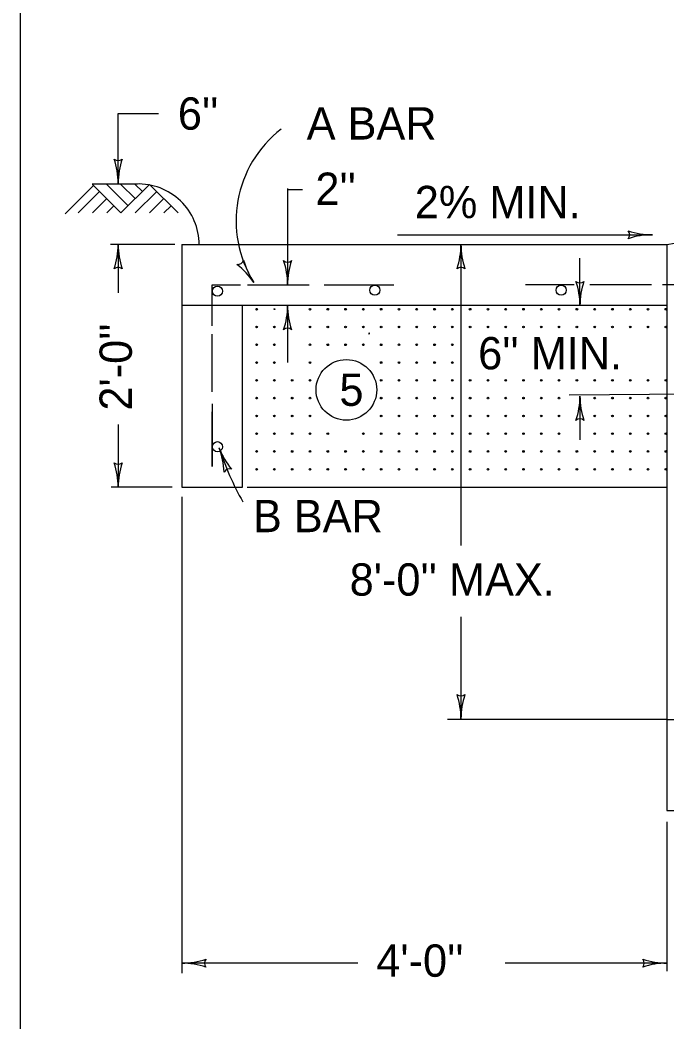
# Model space of a CAD drawing. Extents: x 1007 to 1035.5, y 1000.5 to 1021.5.
# Drawn here: x 1007 to 1011, y 1007.19 to 1013.39 of the extents above; entities that cross this region are included whole.
import ezdxf

# ---------------------------------------------------------------- set-up
doc = ezdxf.new("R2010")
doc.units = 0
for name, color, linetype in [('Level 1', 7, 'Continuous'), ('Level 10', 7, 'Continuous'), ('Level 11', 7, 'Continuous'), ('Level 2', 7, 'Continuous'), ('Level 4', 7, 'Continuous')]:
    doc.layers.add(name, color=color, linetype=linetype)

msp = doc.modelspace()

# ---------------------------------------------------------------- linework, layer by layer
at = {"layer": 'Level 1'}
for p, q in [((1007.6064, 1012.3777), (1007.6064, 1012.8093)), ((1007.6064, 1012.8093), (1007.8564, 1012.8093)), ((1010.9992, 1011.9988), (1014.6554, 1012.6313)), ((1007.4458, 1012.3737), (1007.7178, 1012.3737)), ((1007.4472, 1012.371), (1007.624, 1012.1942)), ((1007.5357, 1012.371), (1007.6682, 1012.2384)), ((1007.624, 1012.1942), (1007.8008, 1012.371)), ((1007.624, 1012.371), (1007.7123, 1012.2826)), ((1007.7123, 1012.371), (1007.7566, 1012.3268)), ((1007.7178, 1012.3737), (1007.7271, 1012.3737)), ((1007.8008, 1012.371), (1007.9776, 1012.1942)), ((1007.2792, 1012.1888), (1007.4559, 1012.3657)), ((1007.3588, 1012.1942), (1007.4914, 1012.3268)), ((1007.7124, 1012.1942), (1007.845, 1012.3268)), ((1008.6541, 1012.3448), (1008.6541, 1011.7494)), ((1008.6541, 1012.3398), (1008.746, 1012.3398)), ((1007.4472, 1012.1942), (1007.5356, 1012.2826)), ((1007.8008, 1012.1942), (1007.8892, 1012.2826)), ((1007.5356, 1012.1942), (1007.5798, 1012.2384)), ((1007.8892, 1012.1942), (1007.9333, 1012.2384)), ((1009.3325, 1012.0594), (1010.9097, 1012.0594)), ((1007.9578, 1011.9987), (1007.5582, 1011.9987)), ((1007.6064, 1011.9987), (1007.6064, 1011.7004)), ((1007.9992, 1011.9987), (1007.9992, 1010.4987)), ((1008.0003, 1011.9987), (1010.9992, 1011.9987)), ((1009.7259, 1011.9987), (1009.7259, 1010.1367)), ((1010.9992, 1011.9987), (1010.9992, 1008.4987)), ((1010.4615, 1011.6211), (1010.4615, 1011.9139)), ((1007.9992, 1011.6237), (1010.9992, 1011.6237)), ((1008.3742, 1010.4987), (1008.3742, 1011.6237)), ((1008.3742, 1010.4987), (1008.3742, 1011.6237)), ((1008.6541, 1011.6238), (1008.6541, 1011.622)), ((1008.6541, 1011.622), (1008.6541, 1011.2683)), ((1010.9992, 1011.5584), (1010.9992, 1010.4987)), ((1012.3486, 1011.0854), (1010.3941, 1011.0666)), ((1008.1867, 1011.0133), (1008.1867, 1010.6258)), ((1010.4615, 1011.0608), (1010.4615, 1010.7911)), ((1007.6064, 1010.8861), (1007.6064, 1010.4988)), ((1008.1867, 1010.7508), (1008.1867, 1010.7508)), ((1007.9413, 1010.4987), (1007.5633, 1010.4987)), ((1007.9992, 1010.4987), (1008.3742, 1010.4987)), ((1008.4046, 1010.4987), (1010.9992, 1010.4987)), ((1008.4663, 1010.4987), (1010.9011, 1010.4987)), ((1007.9992, 1010.4387), (1007.9992, 1007.4922)), ((1009.7259, 1009.6953), (1009.7259, 1009.0655)), ((1010.9992, 1009.0612), (1009.6433, 1009.0612)), ((1010.9992, 1009.0612), (1011.0837, 1009.0612)), ((1010.9992, 1008.4987), (1014.9992, 1008.4987)), ((1010.9992, 1008.4269), (1010.9992, 1007.5031)), ((1009.0873, 1007.5538), (1007.9996, 1007.5538)), ((1010.9996, 1007.5538), (1009.9996, 1007.5538))]:
    msp.add_line(p, q, dxfattribs=at)
for points in [[(1009.1623, 1011.4503), (1009.1538, 1011.4493)], [(1009.1623, 1011.4463), (1009.1538, 1011.4453)]]:
    msp.add_lwpolyline(points, dxfattribs=at)
msp.add_circle((1009.0174, 1011.0999), 0.1875, dxfattribs=at)
for centre, radius, start, end in [((1009.0558, 1012.145), 0.7198, 127.86294, 211.90757), ((1007.6065, 1012.5559), 0.0375, 228.7746, 310.89129), ((1007.1377, 1012.3777), 0.4688, 0, 18.66878), ((1007.6065, 1012.5559), 0.0375, 228.7746, 310.89129), ((1007.1377, 1012.3777), 0.4688, 0, 18.66878), ((1008.0752, 1012.3777), 0.4688, 161.34716, 179.99389), ((1008.0752, 1012.3777), 0.4688, 161.34716, 179.99389), ((1007.1377, 1012.3777), 0.4688, 359.98778, 0), ((1007.1377, 1012.3777), 0.4688, 359.98778, 0), ((1007.7321, 1011.9984), 0.375, 359.91371, 92.17692), ((1010.7314, 1012.0595), 0.0375, 318.7746, 40.89129), ((1010.9097, 1011.5907), 0.4687, 90, 108.66878), ((1010.9097, 1012.5282), 0.4687, 251.34716, 269.99389), ((1010.9097, 1011.5907), 0.4687, 89.98778, 90), ((1007.1377, 1011.9987), 0.4688, 341.34716, 359.99389), ((1008.0752, 1011.9987), 0.4688, 179.98778, 180), ((1008.0752, 1011.9987), 0.4688, 180, 198.66878), ((1009.2572, 1011.9987), 0.4688, 341.34716, 359.99389), ((1010.1947, 1011.9987), 0.4688, 179.98778, 180), ((1010.1947, 1011.9987), 0.4688, 180, 198.66878), ((1008.3459, 1011.9129), 0.0375, 262.46466, 344.58136), ((1008.3459, 1011.9129), 0.0375, 262.46466, 344.58136), ((1008.0547, 1011.5046), 0.4687, 33.69007, 52.35885), ((1008.0547, 1011.5046), 0.4687, 33.69007, 52.35885), ((1008.8348, 1012.0246), 0.4687, 195.03723, 213.68396), ((1008.8348, 1012.0246), 0.4687, 195.03723, 213.68396), ((1008.6541, 1011.9277), 0.0375, 228.7746, 310.89129), ((1008.1853, 1011.7494), 0.4688, 0, 18.66878), ((1008.6541, 1011.9277), 0.0375, 228.7746, 310.89129), ((1008.1853, 1011.7494), 0.4688, 0, 18.66878), ((1009.1228, 1011.7494), 0.4688, 161.34716, 179.99389), ((1009.1228, 1011.7494), 0.4688, 161.34716, 179.99389), ((1007.6064, 1011.8204), 0.0375, 48.7746, 130.89129), ((1009.7259, 1011.8204), 0.0375, 48.7746, 130.89129), ((1008.0547, 1011.5046), 0.4687, 33.67784, 33.69007), ((1008.0547, 1011.5046), 0.4687, 33.67784, 33.69007), ((1010.4616, 1011.7993), 0.0375, 228.7746, 310.89129), ((1009.9928, 1011.6211), 0.4688, 0, 18.66878), ((1010.9303, 1011.6211), 0.4688, 161.34716, 179.99389), ((1008.1853, 1011.7494), 0.4688, 359.98778, 0), ((1008.1853, 1011.7494), 0.4688, 359.98778, 0), ((1008.1853, 1011.622), 0.4688, 341.34716, 359.99389), ((1009.1228, 1011.622), 0.4688, 179.98778, 180), ((1009.1228, 1011.622), 0.4688, 180, 198.66878), ((1009.9928, 1011.6211), 0.4688, 359.98778, 0), ((1008.654, 1011.4438), 0.0375, 48.7746, 130.89129), ((1009.9928, 1011.0608), 0.4688, 341.34716, 359.99389), ((1010.9303, 1011.0608), 0.4688, 179.98778, 180), ((1010.9303, 1011.0608), 0.4688, 180, 198.66878), ((1010.4615, 1010.8826), 0.0375, 48.7746, 130.89129), ((1008.6687, 1010.9078), 0.4687, 200.94659, 200.95882), ((1008.6687, 1010.9078), 0.4687, 200.95882, 219.6276), ((1009.933, 1011.2919), 1.7893, 197.96319, 209.62544), ((1007.7932, 1010.5724), 0.4687, 2.30597, 20.95271), ((1007.6065, 1010.677), 0.0375, 228.7746, 310.89129), ((1007.1377, 1010.4988), 0.4687, 0, 18.66878), ((1008.0752, 1010.4988), 0.4687, 161.34716, 179.99389), ((1008.2946, 1010.5736), 0.0375, 69.73341, 151.85011), ((1007.1377, 1010.4988), 0.4687, 359.98778, 0), ((1009.726, 1009.2437), 0.0375, 228.7746, 310.89129), ((1009.2572, 1009.0655), 0.4688, 0, 18.66878), ((1010.1947, 1009.0655), 0.4688, 161.34716, 179.99389), ((1009.2572, 1009.0655), 0.4688, 359.98778, 0), ((1007.9996, 1008.0225), 0.4687, 269.98778, 270), ((1007.9996, 1008.0225), 0.4687, 270, 288.66878), ((1007.9996, 1007.085), 0.4687, 71.34716, 89.99389), ((1008.1778, 1007.5537), 0.0375, 138.7746, 220.89129), ((1010.8213, 1007.5538), 0.0375, 318.7746, 40.89129), ((1010.9996, 1007.085), 0.4688, 90, 108.66878), ((1010.9996, 1008.0225), 0.4688, 251.34716, 269.99389)]:
    msp.add_arc(centre, radius, start, end, dxfattribs=at)
at = {"layer": 'Level 10'}
msp.add_line((1007, 1021.5), (1007, 1000.5), dxfattribs=at)
at = {"layer": 'Level 11'}
msp.add_lwpolyline([(1007, 1000.5), (1035.5, 1000.5), (1035.5, 1021.5), (1007, 1021.5)], close=True, dxfattribs=at)
msp.add_lwpolyline([(1007, 1000.5), (1035.5, 1000.5), (1035.5, 1021.5), (1007, 1021.5)], close=True, dxfattribs=at)
at = {"layer": 'Level 2'}
for p, q in [((1008.1867, 1011.7487), (1008.3623, 1011.7487)), ((1008.1867, 1011.4968), (1008.1867, 1011.7487)), ((1008.407, 1011.7487), (1008.7873, 1011.7487)), ((1008.8805, 1011.7487), (1009.3118, 1011.7487)), ((1010.4248, 1011.7487), (1010.1242, 1011.7487)), ((1010.9046, 1011.7487), (1010.5228, 1011.7487)), ((1011.2492, 1011.7487), (1010.9718, 1011.7487)), ((1008.1867, 1011.0868), (1008.1867, 1011.4447)), ((1008.1867, 1010.6258), (1008.1867, 1010.9638))]:
    msp.add_line(p, q, dxfattribs=at)
for centre in [(1008.2201, 1011.7099), (1009.193, 1011.7165), (1010.3455, 1011.7164), (1008.2201, 1010.7481)]:
    msp.add_circle(centre, 0.0313, dxfattribs=at)
at = {"layer": 'Level 4'}
for centre, radius in [((1008.4624, 1011.5987), 0.005), ((1008.4624, 1011.5987), 0.0025), ((1008.5724, 1011.5987), 0.0025), ((1008.7924, 1011.5987), 0.005), ((1008.7924, 1011.5987), 0.0025), ((1008.9024, 1011.5987), 0.005), ((1008.9024, 1011.5987), 0.0025), ((1009.0124, 1011.5987), 0.005), ((1009.0124, 1011.5987), 0.0025), ((1009.1224, 1011.5987), 0.005), ((1009.1224, 1011.5987), 0.0025), ((1009.2324, 1011.5987), 0.005), ((1009.2324, 1011.5987), 0.0025), ((1009.3424, 1011.5987), 0.005), ((1009.3424, 1011.5987), 0.0025), ((1009.4524, 1011.5987), 0.005), ((1009.4524, 1011.5987), 0.0025), ((1009.5624, 1011.5987), 0.005), ((1009.5624, 1011.5987), 0.0025), ((1009.6724, 1011.5987), 0.005), ((1009.6724, 1011.5987), 0.0025), ((1009.7824, 1011.5987), 0.005), ((1009.7824, 1011.5987), 0.0025), ((1009.8924, 1011.5987), 0.005), ((1009.8924, 1011.5987), 0.0025), ((1010.0024, 1011.5987), 0.005), ((1010.0024, 1011.5987), 0.0025), ((1010.1124, 1011.5987), 0.005), ((1010.1124, 1011.5987), 0.0025), ((1010.2224, 1011.5987), 0.005), ((1010.2224, 1011.5987), 0.0025), ((1010.3324, 1011.5987), 0.005), ((1010.3324, 1011.5987), 0.0025), ((1010.4424, 1011.5987), 0.005), ((1010.4424, 1011.5987), 0.0025), ((1010.5524, 1011.5987), 0.005), ((1010.5524, 1011.5987), 0.0025), ((1010.6624, 1011.5987), 0.005), ((1010.6624, 1011.5987), 0.0025), ((1010.7724, 1011.5987), 0.005), ((1010.7724, 1011.5987), 0.0025), ((1010.8824, 1011.5987), 0.005), ((1010.8824, 1011.5987), 0.0025), ((1010.9924, 1011.5987), 0.005), ((1010.9924, 1011.5987), 0.0025), ((1008.4624, 1011.4887), 0.005), ((1008.4624, 1011.4887), 0.0025), ((1008.5724, 1011.4887), 0.005), ((1008.5724, 1011.4887), 0.0025), ((1008.7924, 1011.4887), 0.005), ((1008.7924, 1011.4887), 0.0025), ((1008.9024, 1011.4887), 0.005), ((1008.9024, 1011.4887), 0.0025), ((1009.0124, 1011.4887), 0.005), ((1009.0124, 1011.4887), 0.0025), ((1009.1224, 1011.4887), 0.005), ((1009.1224, 1011.4887), 0.0025), ((1009.2324, 1011.4887), 0.005), ((1009.2324, 1011.4887), 0.0025), ((1009.3424, 1011.4887), 0.005), ((1009.3424, 1011.4887), 0.0025), ((1009.4524, 1011.4887), 0.005), ((1009.4524, 1011.4887), 0.0025), ((1009.5624, 1011.4887), 0.005), ((1009.5624, 1011.4887), 0.0025), ((1009.6724, 1011.4887), 0.005), ((1009.6724, 1011.4887), 0.0025), ((1009.7824, 1011.4887), 0.005), ((1009.7824, 1011.4887), 0.0025), ((1009.8924, 1011.4887), 0.005), ((1009.8924, 1011.4887), 0.0025), ((1010.0024, 1011.4887), 0.005), ((1010.0024, 1011.4887), 0.0025), ((1010.1124, 1011.4887), 0.005), ((1010.1124, 1011.4887), 0.0025), ((1010.2224, 1011.4887), 0.005), ((1010.2224, 1011.4887), 0.0025), ((1010.3324, 1011.4887), 0.005), ((1010.3324, 1011.4887), 0.0025), ((1010.4424, 1011.4887), 0.005), ((1010.4424, 1011.4887), 0.0025), ((1010.5524, 1011.4887), 0.005), ((1010.5524, 1011.4887), 0.0025), ((1010.6624, 1011.4887), 0.005), ((1010.6624, 1011.4887), 0.0025), ((1010.7724, 1011.4887), 0.005), ((1010.7724, 1011.4887), 0.0025), ((1010.8824, 1011.4887), 0.005), ((1010.8824, 1011.4887), 0.0025), ((1010.9924, 1011.4887), 0.005), ((1010.9924, 1011.4887), 0.0025), ((1008.4624, 1011.3787), 0.005), ((1008.4624, 1011.3787), 0.0025), ((1008.5724, 1011.3787), 0.005), ((1008.5724, 1011.3787), 0.0025), ((1008.7924, 1011.3787), 0.005), ((1008.7924, 1011.3787), 0.0025), ((1008.9024, 1011.3787), 0.005), ((1008.9024, 1011.3787), 0.0025), ((1009.0124, 1011.3787), 0.005), ((1009.0124, 1011.3787), 0.0025), ((1009.1224, 1011.3787), 0.005), ((1009.1224, 1011.3787), 0.0025), ((1009.2324, 1011.3787), 0.005), ((1009.2324, 1011.3787), 0.0025), ((1009.3424, 1011.3787), 0.005), ((1009.3424, 1011.3787), 0.0025), ((1009.4524, 1011.3787), 0.005), ((1009.4524, 1011.3787), 0.0025), ((1009.5624, 1011.3787), 0.005), ((1009.5624, 1011.3787), 0.0025), ((1009.6724, 1011.3787), 0.005), ((1009.6724, 1011.3787), 0.0025), ((1008.4624, 1011.2687), 0.005), ((1008.4624, 1011.2687), 0.0025), ((1008.5724, 1011.2687), 0.005), ((1008.5724, 1011.2687), 0.0025), ((1008.7924, 1011.2687), 0.005), ((1008.7924, 1011.2687), 0.0025), ((1009.2324, 1011.2687), 0.005), ((1009.2324, 1011.2687), 0.0025), ((1009.3424, 1011.2687), 0.005), ((1009.3424, 1011.2687), 0.0025), ((1009.4524, 1011.2687), 0.005), ((1009.4524, 1011.2687), 0.0025), ((1009.5624, 1011.2687), 0.005), ((1009.5624, 1011.2687), 0.0025), ((1009.6724, 1011.2687), 0.005), ((1009.6724, 1011.2687), 0.0025), ((1008.4624, 1011.1587), 0.005), ((1008.4624, 1011.1587), 0.0025), ((1008.5724, 1011.1587), 0.005), ((1008.5724, 1011.1587), 0.0025), ((1008.6824, 1011.1587), 0.005), ((1008.6824, 1011.1587), 0.0025), ((1008.7924, 1011.1587), 0.005), ((1008.7924, 1011.1587), 0.0025), ((1009.2324, 1011.1587), 0.005), ((1009.2324, 1011.1587), 0.0025), ((1009.3424, 1011.1587), 0.005), ((1009.3424, 1011.1587), 0.0025), ((1009.4524, 1011.1587), 0.005), ((1009.4524, 1011.1587), 0.0025), ((1009.5624, 1011.1587), 0.005), ((1009.5624, 1011.1587), 0.0025), ((1009.6724, 1011.1587), 0.005), ((1009.6724, 1011.1587), 0.0025), ((1009.7824, 1011.1587), 0.005), ((1009.7824, 1011.1587), 0.0025), ((1009.8924, 1011.1587), 0.005), ((1009.8924, 1011.1587), 0.0025), ((1010.0024, 1011.1587), 0.005), ((1010.0024, 1011.1587), 0.0025), ((1010.1124, 1011.1587), 0.005), ((1010.1124, 1011.1587), 0.0025), ((1010.2224, 1011.1587), 0.005), ((1010.2224, 1011.1587), 0.0025), ((1010.3324, 1011.1587), 0.005), ((1010.3324, 1011.1587), 0.0025), ((1010.4424, 1011.1587), 0.005), ((1010.4424, 1011.1587), 0.0025), ((1010.5524, 1011.1587), 0.005), ((1010.5524, 1011.1587), 0.0025), ((1010.6624, 1011.1587), 0.005), ((1010.6624, 1011.1587), 0.0025), ((1010.7724, 1011.1587), 0.005), ((1010.7724, 1011.1587), 0.0025), ((1010.8824, 1011.1587), 0.005), ((1010.8824, 1011.1587), 0.0025), ((1010.9924, 1011.1587), 0.005), ((1010.9924, 1011.1587), 0.0025), ((1008.4624, 1011.0487), 0.005), ((1008.4624, 1011.0487), 0.0025), ((1008.5724, 1011.0487), 0.005), ((1008.5724, 1011.0487), 0.0025), ((1008.6824, 1011.0487), 0.005), ((1008.6824, 1011.0487), 0.0025), ((1008.7924, 1011.0487), 0.005), ((1008.7924, 1011.0487), 0.0025), ((1009.2324, 1011.0487), 0.005), ((1009.2324, 1011.0487), 0.0025), ((1009.3424, 1011.0487), 0.005), ((1009.3424, 1011.0487), 0.0025), ((1009.4524, 1011.0487), 0.005), ((1009.4524, 1011.0487), 0.0025), ((1009.5624, 1011.0487), 0.005), ((1009.5624, 1011.0487), 0.0025), ((1009.6724, 1011.0487), 0.005), ((1009.6724, 1011.0487), 0.0025), ((1009.7824, 1011.0487), 0.005), ((1009.7824, 1011.0487), 0.0025), ((1009.8924, 1011.0487), 0.005), ((1009.8924, 1011.0487), 0.0025), ((1010.0024, 1011.0487), 0.005), ((1010.0024, 1011.0487), 0.0025), ((1010.1124, 1011.0487), 0.005), ((1010.1124, 1011.0487), 0.0025), ((1010.2224, 1011.0487), 0.005), ((1010.2224, 1011.0487), 0.0025), ((1010.3324, 1011.0487), 0.005), ((1010.3324, 1011.0487), 0.0025), ((1010.5524, 1011.0487), 0.005), ((1010.5524, 1011.0487), 0.0025), ((1010.6624, 1011.0487), 0.005), ((1010.6624, 1011.0487), 0.0025), ((1010.7724, 1011.0487), 0.005), ((1010.7724, 1011.0487), 0.0025), ((1010.8824, 1011.0487), 0.005), ((1010.8824, 1011.0487), 0.0025), ((1010.9924, 1011.0487), 0.005), ((1010.9924, 1011.0487), 0.0025), ((1008.4624, 1010.9387), 0.005), ((1008.4624, 1010.9387), 0.0025), ((1008.5724, 1010.9387), 0.005), ((1008.5724, 1010.9387), 0.0025), ((1008.6824, 1010.9387), 0.005), ((1008.6824, 1010.9387), 0.0025), ((1008.7924, 1010.9387), 0.005), ((1008.7924, 1010.9387), 0.0025), ((1009.2324, 1010.9387), 0.005), ((1009.2324, 1010.9387), 0.0025), ((1009.3424, 1010.9387), 0.005), ((1009.3424, 1010.9387), 0.0025), ((1009.4524, 1010.9387), 0.005), ((1009.4524, 1010.9387), 0.0025), ((1009.5624, 1010.9387), 0.005), ((1009.5624, 1010.9387), 0.0025), ((1009.6724, 1010.9387), 0.005), ((1009.6724, 1010.9387), 0.0025), ((1009.7824, 1010.9387), 0.005), ((1009.7824, 1010.9387), 0.0025), ((1009.8924, 1010.9387), 0.005), ((1009.8924, 1010.9387), 0.0025), ((1010.0024, 1010.9387), 0.005), ((1010.0024, 1010.9387), 0.0025), ((1010.1124, 1010.9387), 0.005), ((1010.1124, 1010.9387), 0.0025), ((1010.2224, 1010.9387), 0.005), ((1010.2224, 1010.9387), 0.0025), ((1010.3324, 1010.9387), 0.005), ((1010.3324, 1010.9387), 0.0025), ((1010.5524, 1010.9387), 0.005), ((1010.5524, 1010.9387), 0.0025), ((1010.6624, 1010.9387), 0.005), ((1010.6624, 1010.9387), 0.0025), ((1010.7724, 1010.9387), 0.005), ((1010.7724, 1010.9387), 0.0025), ((1010.8824, 1010.9387), 0.005), ((1010.8824, 1010.9387), 0.0025), ((1010.9924, 1010.9387), 0.005), ((1010.9924, 1010.9387), 0.0025), ((1008.4624, 1010.8287), 0.005), ((1008.4624, 1010.8287), 0.0025), ((1008.5724, 1010.8287), 0.005), ((1008.5724, 1010.8287), 0.0025), ((1008.6824, 1010.8287), 0.005), ((1008.6824, 1010.8287), 0.0025), ((1008.7924, 1010.8287), 0.005), ((1008.7924, 1010.8287), 0.0025), ((1008.9024, 1010.8287), 0.005), ((1008.9024, 1010.8287), 0.0025), ((1009.1224, 1010.8287), 0.005), ((1009.1224, 1010.8287), 0.0025), ((1009.2324, 1010.8287), 0.005), ((1009.2324, 1010.8287), 0.0025), ((1009.3424, 1010.8287), 0.005), ((1009.3424, 1010.8287), 0.0025), ((1009.4524, 1010.8287), 0.005), ((1009.4524, 1010.8287), 0.0025), ((1009.5624, 1010.8287), 0.005), ((1009.5624, 1010.8287), 0.0025), ((1009.6724, 1010.8287), 0.005), ((1009.6724, 1010.8287), 0.0025), ((1009.7824, 1010.8287), 0.005), ((1009.7824, 1010.8287), 0.0025), ((1009.8924, 1010.8287), 0.005), ((1009.8924, 1010.8287), 0.0025), ((1010.0024, 1010.8287), 0.005), ((1010.0024, 1010.8287), 0.0025), ((1010.1124, 1010.8287), 0.005), ((1010.1124, 1010.8287), 0.0025), ((1010.2224, 1010.8287), 0.005), ((1010.2224, 1010.8287), 0.0025), ((1010.3324, 1010.8287), 0.005), ((1010.3324, 1010.8287), 0.0025), ((1010.5524, 1010.8287), 0.005), ((1010.5524, 1010.8287), 0.0025), ((1010.6624, 1010.8287), 0.005), ((1010.6624, 1010.8287), 0.0025), ((1010.7724, 1010.8287), 0.005), ((1010.7724, 1010.8287), 0.0025), ((1010.8824, 1010.8287), 0.005), ((1010.8824, 1010.8287), 0.0025), ((1010.9924, 1010.8287), 0.005), ((1010.9924, 1010.8287), 0.0025), ((1008.4624, 1010.7187), 0.005), ((1008.4624, 1010.7187), 0.0025), ((1008.5724, 1010.7187), 0.005), ((1008.5724, 1010.7187), 0.0025), ((1008.6824, 1010.7187), 0.005), ((1008.6824, 1010.7187), 0.0025), ((1008.7924, 1010.7187), 0.005), ((1008.7924, 1010.7187), 0.0025), ((1008.9024, 1010.7187), 0.005), ((1008.9024, 1010.7187), 0.0025), ((1009.0124, 1010.7187), 0.005), ((1009.0124, 1010.7187), 0.0025), ((1009.1224, 1010.7187), 0.005), ((1009.1224, 1010.7187), 0.0025), ((1009.2324, 1010.7187), 0.005), ((1009.2324, 1010.7187), 0.0025), ((1009.3424, 1010.7187), 0.005), ((1009.3424, 1010.7187), 0.0025), ((1009.4524, 1010.7187), 0.005), ((1009.4524, 1010.7187), 0.0025), ((1009.5624, 1010.7187), 0.005), ((1009.5624, 1010.7187), 0.0025), ((1009.6724, 1010.7187), 0.005), ((1009.6724, 1010.7187), 0.0025), ((1009.7824, 1010.7187), 0.005), ((1009.7824, 1010.7187), 0.0025), ((1009.8924, 1010.7187), 0.005), ((1009.8924, 1010.7187), 0.0025), ((1010.0024, 1010.7187), 0.005), ((1010.0024, 1010.7187), 0.0025), ((1010.1124, 1010.7187), 0.005), ((1010.1124, 1010.7187), 0.0025), ((1010.2224, 1010.7187), 0.005), ((1010.2224, 1010.7187), 0.0025), ((1010.3324, 1010.7187), 0.005), ((1010.3324, 1010.7187), 0.0025), ((1010.4424, 1010.7187), 0.005), ((1010.4424, 1010.7187), 0.0025), ((1010.5524, 1010.7187), 0.005), ((1010.5524, 1010.7187), 0.0025), ((1010.6624, 1010.7187), 0.005), ((1010.6624, 1010.7187), 0.0025), ((1010.7724, 1010.7187), 0.005), ((1010.7724, 1010.7187), 0.0025), ((1010.8824, 1010.7187), 0.005), ((1010.8824, 1010.7187), 0.0025), ((1010.9924, 1010.7187), 0.005), ((1010.9924, 1010.7187), 0.0025), ((1008.4624, 1010.6087), 0.005), ((1008.4624, 1010.6087), 0.0025), ((1008.5724, 1010.6087), 0.005), ((1008.5724, 1010.6087), 0.0025), ((1008.6824, 1010.6087), 0.005), ((1008.6824, 1010.6087), 0.0025), ((1008.7924, 1010.6087), 0.005), ((1008.7924, 1010.6087), 0.0025), ((1008.9024, 1010.6087), 0.005), ((1008.9024, 1010.6087), 0.0025), ((1009.0124, 1010.6087), 0.005), ((1009.0124, 1010.6087), 0.0025), ((1009.1224, 1010.6087), 0.005), ((1009.1224, 1010.6087), 0.0025), ((1009.2324, 1010.6087), 0.005), ((1009.2324, 1010.6087), 0.0025), ((1009.3424, 1010.6087), 0.005), ((1009.3424, 1010.6087), 0.0025), ((1009.4524, 1010.6087), 0.005), ((1009.4524, 1010.6087), 0.0025), ((1009.5624, 1010.6087), 0.005), ((1009.5624, 1010.6087), 0.0025), ((1009.6724, 1010.6087), 0.005), ((1009.6724, 1010.6087), 0.0025), ((1009.7824, 1010.6087), 0.005), ((1009.7824, 1010.6087), 0.0025), ((1009.8924, 1010.6087), 0.005), ((1009.8924, 1010.6087), 0.0025), ((1010.0024, 1010.6087), 0.005), ((1010.0024, 1010.6087), 0.0025), ((1010.1124, 1010.6087), 0.005), ((1010.1124, 1010.6087), 0.0025), ((1010.2224, 1010.6087), 0.005), ((1010.2224, 1010.6087), 0.0025), ((1010.3324, 1010.6087), 0.005), ((1010.3324, 1010.6087), 0.0025), ((1010.4424, 1010.6087), 0.005), ((1010.4424, 1010.6087), 0.0025), ((1010.5524, 1010.6087), 0.005), ((1010.5524, 1010.6087), 0.0025), ((1010.6624, 1010.6087), 0.005), ((1010.6624, 1010.6087), 0.0025), ((1010.7724, 1010.6087), 0.005), ((1010.7724, 1010.6087), 0.0025), ((1010.8824, 1010.6087), 0.005), ((1010.8824, 1010.6087), 0.0025), ((1010.9924, 1010.6087), 0.005), ((1010.9924, 1010.6087), 0.0025)]:
    msp.add_circle(centre, radius, dxfattribs=at)

# ---------------------------------------------------------------- texts
at = {"layer": 'Level 1'}
for s, p in [("6''", (1007.9755, 1012.7092)), ('A BAR', (1008.7722, 1012.6481)), ("2''", (1008.8259, 1012.2438)), (' 2% MIN.', (1009.3662, 1012.1618)), ("6'' MIN.", (1009.832, 1011.2266)), ('5', (1008.9745, 1011.0007)), ('B BAR', (1008.44, 1010.2193)), ("8'-0'' MAX.", (1009.0378, 1009.8268)), ("4'-0''", (1009.2023, 1007.4693))]:
    msp.add_text(s, height=0.2, dxfattribs=at).set_placement(p)
msp.add_text("2'-0''", height=0.2, rotation=90, dxfattribs=at).set_placement((1007.6914, 1010.9717))

doc.saveas('drawing.dxf')
